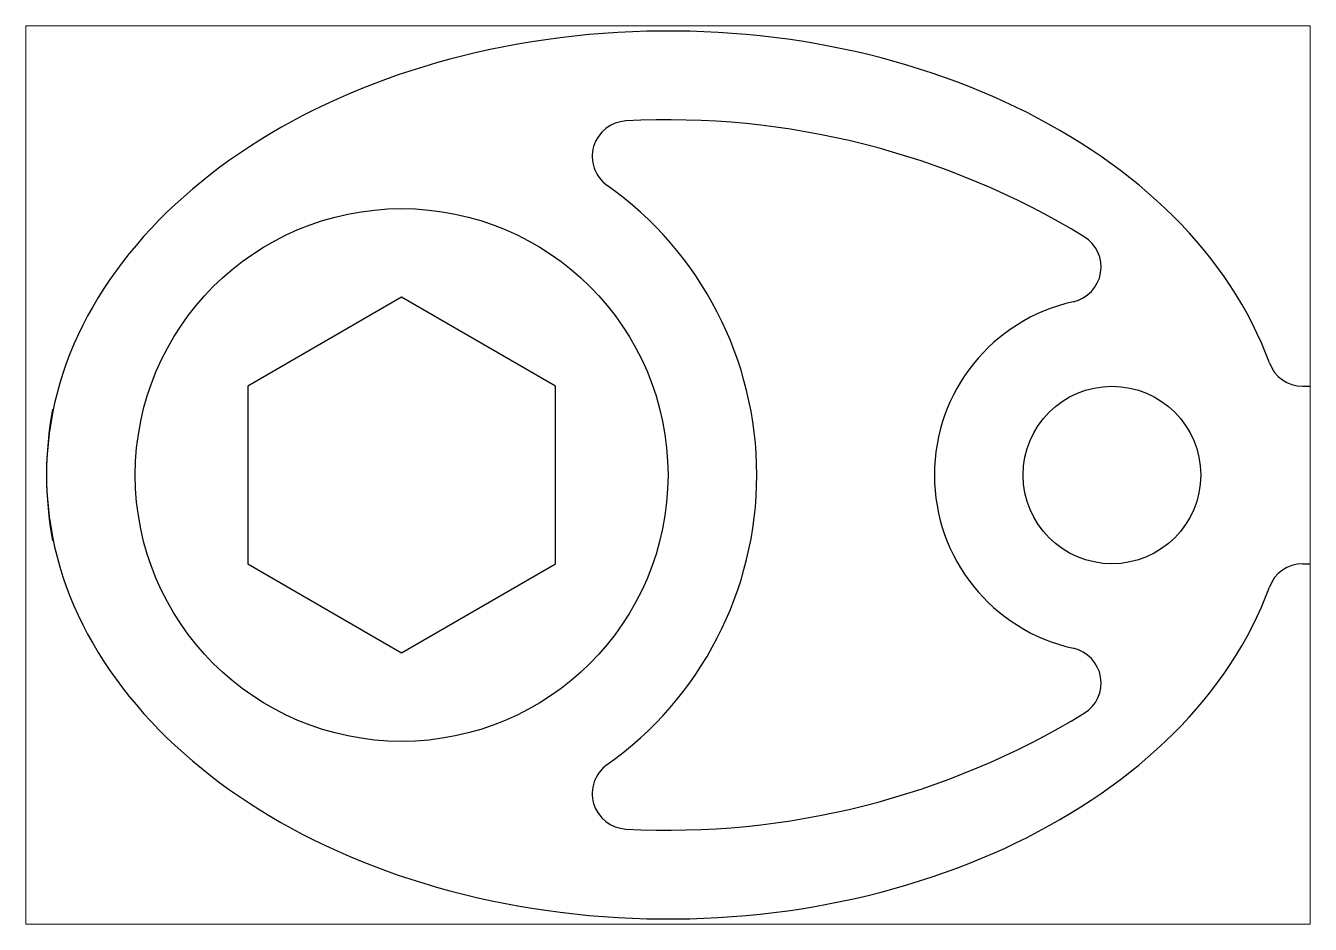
# Paper-space layout 'Layout1' of a CAD drawing. Header units: millimetres. Extents: x 29 to 261, y 20 to 182.
# The model-space entities are those that its viewports show. They can reach past a viewport. Long polylines and large blocks are cut down to what shows.
import ezdxf

# ---------------------------------------------------------------- set-up
doc = ezdxf.new("R2010")
doc.units = ezdxf.units.MM

msp = doc.modelspace()

# ---------------------------------------------------------------- linework, layer by layer
for p, q in [((70.744, 5), (88.085, 5)), ((70.744, -5), (88, -5))]:
    msp.add_line(p, q)
msp.add_lwpolyline([(20, 10.008), (11.333, 5.004), (11.333, -5.004), (20, -10.008), (28.667, -5.004), (28.667, 5.004)], close=True)
for centre, radius in [((20, 0), 15), ((60, 0), 5)]:
    msp.add_circle(centre, radius)
for centre, radius, start, end in [((32.734, 17.94), 2, 93.02111, 234.6334), ((35, -25), 45, 58.62441, 93.02111), ((20, 0), 20, 305.3666, 54.6334), ((57.388, 11.712), 2, 282.57313, 58.62441), ((60, 0), 10, 102.57313, 257.42687), ((70.744, 7), 2, 200.07255, 270), ((20, 0), 20, 169.31541, 190.68459), ((70.744, -7), 2, 90, 159.92745), ((57.388, -11.712), 2, 301.37559, 77.42687), ((35, 25), 45, 266.97889, 301.37559), ((32.734, -17.94), 2, 125.3666, 266.97889)]:
    msp.add_arc(centre, radius, start, end)
msp.add_ellipse((35, 0), major_axis=(-35, 0), ratio=0.714286, start_param=3.3969, end_param=9.16947)

psp = doc.layouts.get("Layout1")

# ---------------------------------------------------------------- viewports
at = {"layer": '0'}
psp.add_viewport(center=(144.75, 101.25), size=(231.6, 162.0012), view_center_point=(35, 0), view_height=50.60241, dxfattribs=at)

doc.saveas('drawing.dxf')
